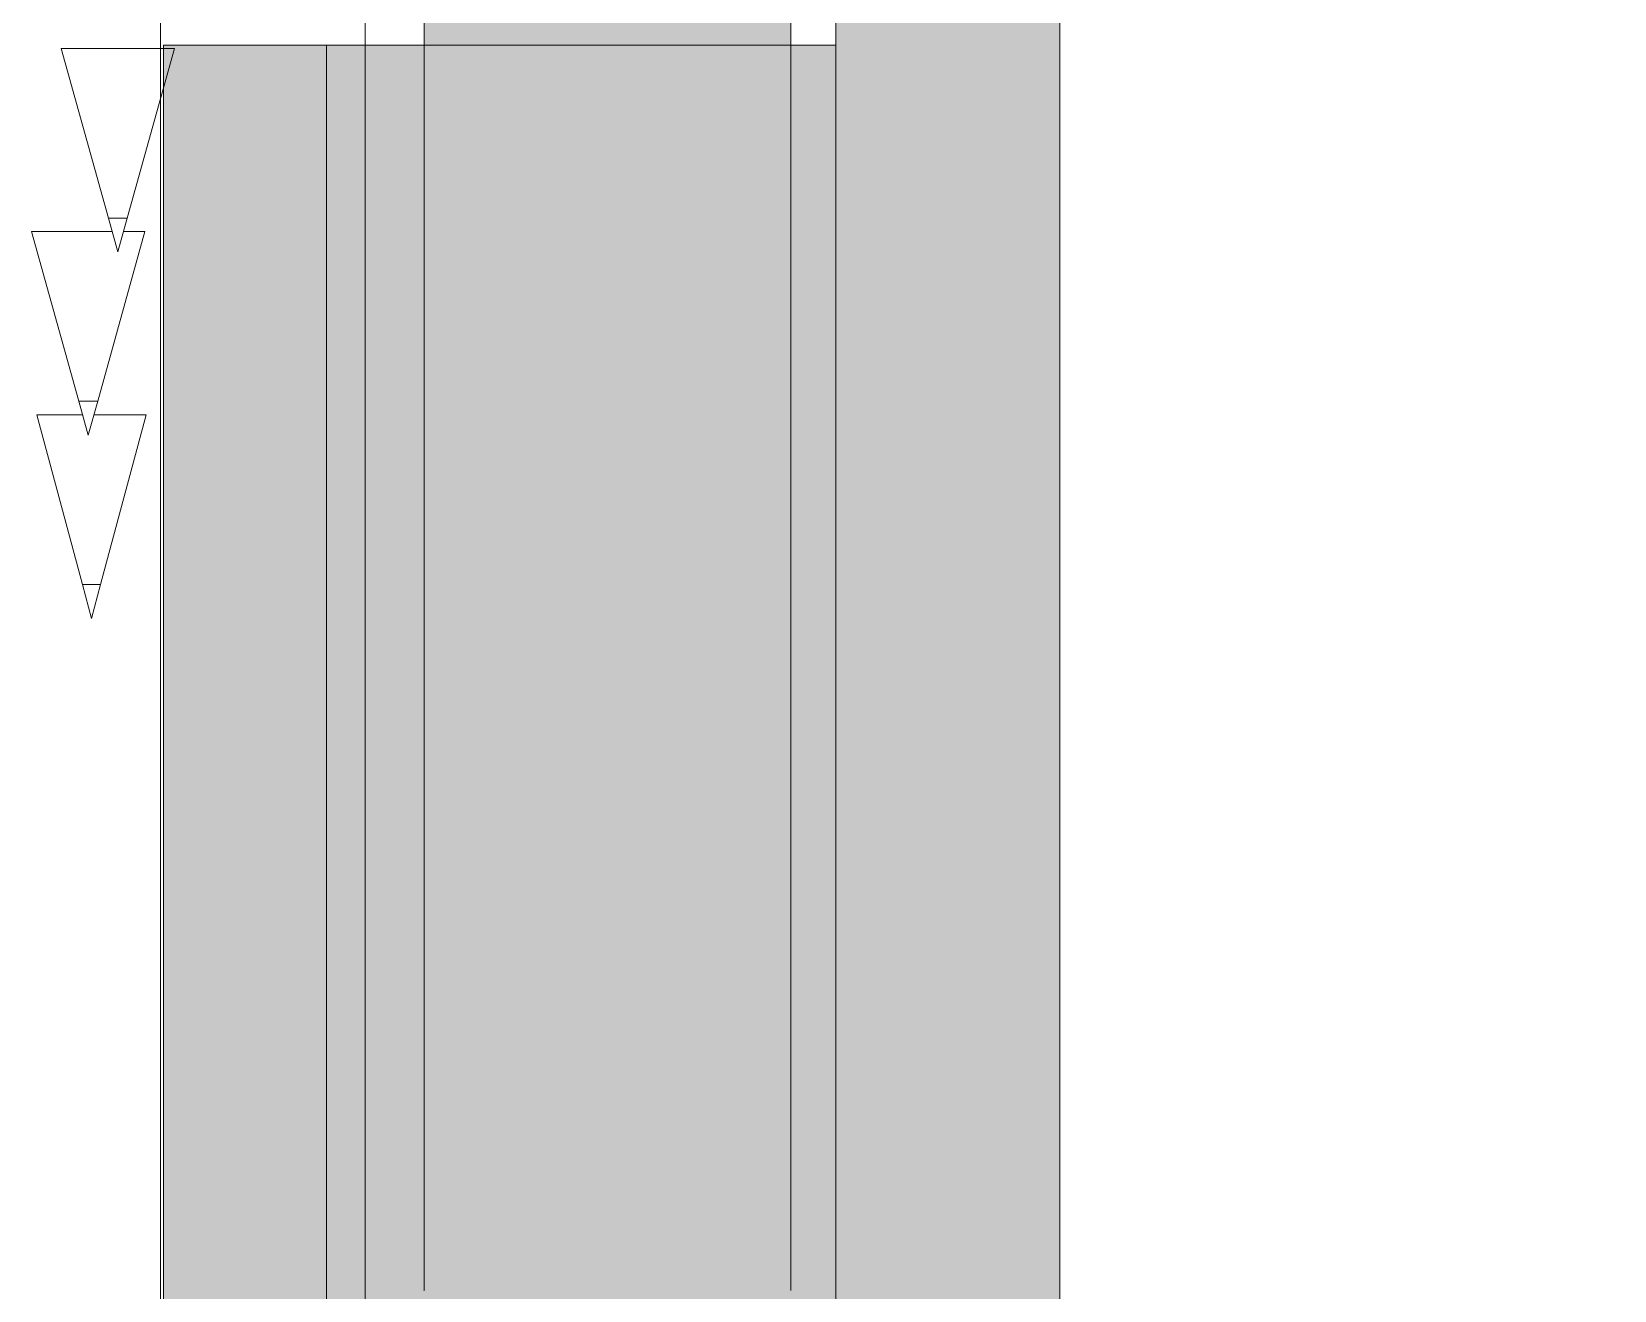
# Model space of a CAD drawing. Header units: metres. Extents: x -0.3 to 19.2, y -7 to 21.5.
# Drawn here: x -0.033 to 0.744, y -0.1 to 0.518 of the extents above; entities that cross this region are included whole.
import ezdxf

# ---------------------------------------------------------------- set-up
doc = ezdxf.new("R2010")
doc.units = ezdxf.units.M
doc.header["$MEASUREMENT"] = 0
for name, color, linetype in [('C_Schnitt C RB_1_110 Wand Aussen', 7, 'Continuous'), ('C_Schnitt C RB_1_840 Baulinien', 7, 'Continuous'), ('C_Schnitt C RB_1_910 Allgemein Lageplan Höhen', 7, 'Continuous')]:
    doc.layers.add(name, color=color, linetype=linetype)
doc.linetypes.add('Grenze Grundstück', pattern='A,0,[1,415_260415_PP_VA_RB_2_3 Schn C1.Shx,S=0.00031746,R=0,X=0,Y=0],-0.04,0', length=0.04)

msp = doc.modelspace()

# ---------------------------------------------------------------- hatches: boundary and pattern name
at = {"layer": 'C_Schnitt C RB_1_110 Wand Aussen', "linetype": 'Continuous', "lineweight": 0, "true_color": 0x000000}
msp.add_hatch(color=18, dxfattribs=at).paths.add_polyline_path([(0.33939, -0.1), (0.33939, 2.67), (0.15939, 2.67), (0.15939, -0.1)])
at = {"layer": 'C_Schnitt C RB_1_110 Wand Aussen', "linetype": 'Continuous', "lineweight": 0, "true_color": 0x0b100b}
msp.add_hatch(color=88, dxfattribs=at).paths.add_polyline_path([(0.36147, -0.31), (0.47147, -0.31), (0.47147, 2.67), (0.36147, 2.67)])
at = {"layer": 'C_Schnitt C RB_1_110 Wand Aussen', "linetype": 'Continuous', "lineweight": 0, "true_color": 0x00d6ff}
msp.add_hatch(color=140, dxfattribs=at).paths.add_polyline_path([(0.03147, -0.51), (0.11147, -0.51), (0.11147, 0.51165), (0.03147, 0.51165)])
at = {"layer": 'C_Schnitt C RB_1_110 Wand Aussen', "linetype": 'Continuous', "lineweight": 0, "true_color": 0x567e56}
msp.add_hatch(color=87, dxfattribs=at).paths.add_polyline_path([(0.11147, 0.51165), (0.11147, -0.51), (2.47723, -0.51), (2.47723, -0.31), (0.36147, -0.31), (0.36147, 0.51165)])

# ---------------------------------------------------------------- linework, layer by layer
at = {"layer": 'C_Schnitt C RB_1_110 Wand Aussen', "color": 7, "linetype": 'Continuous', "lineweight": 18, "ltscale": 1000}
for p, q in [((0.13046, 2.67), (0.13046, -0.31)), ((0.15939, 2.67), (0.15939, -0.1)), ((0.33939, 2.67), (0.33939, -0.1)), ((0.15918, -0.1), (0.15939, -0.1))]:
    msp.add_line(p, q, dxfattribs=at)
at = {"layer": 'C_Schnitt C RB_1_110 Wand Aussen', "color": 1, "linetype": 'Continuous', "lineweight": 13, "ltscale": 1000, "flags": 128}
for points in [[(0.36147, -0.31), (0.47147, -0.31), (0.47147, 2.67), (0.36147, 2.67)], [(0.03147, -0.51), (0.11147, -0.51), (0.11147, 0.51165), (0.03147, 0.51165)], [(0.11147, 0.51165), (0.36147, 0.51165), (0.36147, -0.31), (2.47723, -0.31), (2.47723, -0.51), (0.11147, -0.51)]]:
    msp.add_lwpolyline(points, close=True, dxfattribs=at)
at = {"layer": 'C_Schnitt C RB_1_840 Baulinien', "color": 86, "linetype": 'Grenze Grundstück', "lineweight": 13, "ltscale": 1000, "true_color": 0x107f01}
msp.add_line((0.02998, -6.95), (0.02998, 5.91), dxfattribs=at)
at = {"layer": 'C_Schnitt C RB_1_910 Allgemein Lageplan Höhen', "color": 7, "linetype": 'Continuous', "lineweight": 13, "ltscale": 1000}
for p, q in [((-0.01877, 0.51), (-0.01505, 0.51)), ((0.00437, 0.42667), (-0.01877, 0.51)), ((-0.01505, 0.51), (-0.00489, 0.51)), ((-0.00489, 0.51), (0.009, 0.51)), ((0.009, 0.51), (0.02289, 0.51)), ((0.01363, 0.42667), (0.03678, 0.51)), ((0.02289, 0.51), (0.03306, 0.51)), ((0.03306, 0.51), (0.03678, 0.51)), ((-0.03334, 0.42), (-0.02962, 0.42)), ((-0.01019, 0.33667), (-0.03334, 0.42)), ((-0.02962, 0.42), (-0.01945, 0.42)), ((-0.01945, 0.42), (-0.00556, 0.42)), ((-0.00556, 0.42), (0.00623, 0.42)), ((-0.00093, 0.33667), (0.02221, 0.42)), ((0.00437, 0.42667), (0.00499, 0.42667)), ((0.009, 0.41), (0.00437, 0.42667)), ((0.00499, 0.42667), (0.00669, 0.42667)), ((0.00669, 0.42667), (0.009, 0.42667)), ((0.009, 0.42667), (0.01132, 0.42667)), ((0.009, 0.41), (0.01363, 0.42667)), ((0.01132, 0.42667), (0.01301, 0.42667)), ((0.01178, 0.42), (0.01849, 0.42)), ((0.01301, 0.42667), (0.01363, 0.42667)), ((0.01849, 0.42), (0.02221, 0.42)), ((-0.01019, 0.33667), (-0.00957, 0.33667)), ((-0.00556, 0.32), (-0.01019, 0.33667)), ((-0.00957, 0.33667), (-0.00788, 0.33667)), ((-0.00788, 0.33667), (-0.00556, 0.33667)), ((-0.00556, 0.33667), (-0.00325, 0.33667)), ((-0.00556, 0.32), (-0.00093, 0.33667)), ((-0.00325, 0.33667), (-0.00155, 0.33667)), ((-0.00155, 0.33667), (-0.00093, 0.33667)), ((-0.03078, 0.33), (-0.02359, 0.33)), ((-0.00842, 0.24667), (-0.03078, 0.33)), ((-0.02359, 0.33), (-0.01114, 0.33)), ((-0.01114, 0.33), (-0.00834, 0.33)), ((-0.00279, 0.33), (0.00324, 0.33)), ((0.00052, 0.24667), (0.02288, 0.33)), ((0.00324, 0.33), (0.01569, 0.33)), ((0.01569, 0.33), (0.02288, 0.33)), ((-0.00842, 0.24667), (-0.00722, 0.24667)), ((-0.00395, 0.23), (-0.00842, 0.24667)), ((-0.00722, 0.24667), (-0.00515, 0.24667)), ((-0.00515, 0.24667), (-0.00275, 0.24667)), ((-0.00395, 0.23), (0.00052, 0.24667)), ((-0.00275, 0.24667), (-0.00068, 0.24667)), ((-0.00068, 0.24667), (0.00052, 0.24667))]:
    msp.add_line(p, q, dxfattribs=at)

doc.saveas('drawing.dxf')
